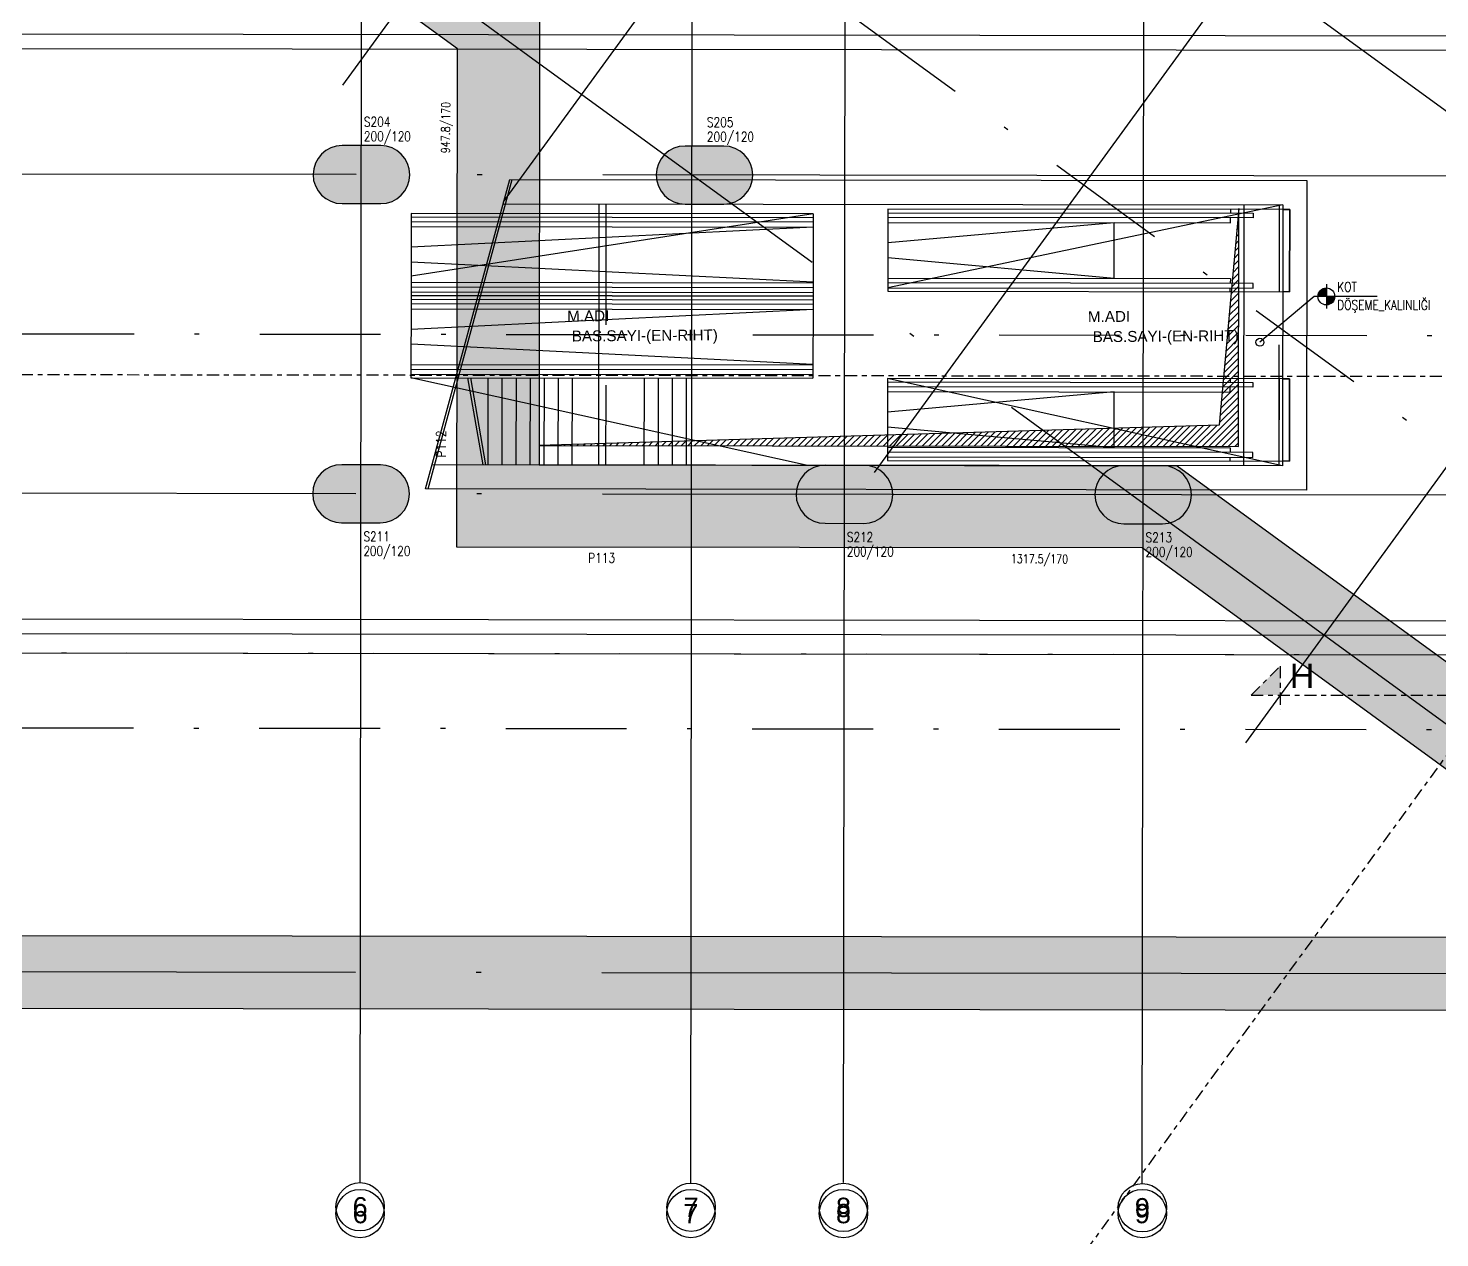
# Model space of a CAD drawing. Header units: millimetres. Extents: x 400382 to 401267, y 4543945 to 4544126.
# Drawn here: x 400696.96 to 400726.16, y 4544003.22 to 4544028.24 of the extents above; entities that cross this region are included whole.
import ezdxf
from ezdxf.enums import TextEntityAlignment as Align

# ---------------------------------------------------------------- set-up
doc = ezdxf.new("R2010")
doc.units = ezdxf.units.MM
for name, pattern in [('AKS', [3, 2.5, -0.25, 0, -0.25]), ('CENTER', [2, 1.25, -0.25, 0.25, -0.25]), ('DASHDOT2', [0.5, 0.25, -0.125, 0, -0.125]), ('HIDDEN', [0.375, 0.25, -0.125])]:
    doc.linetypes.add(name, pattern=pattern)
for name, color, linetype in [('aks prota', 2, 'AKS'), ('boşluk prota', 2, 'Continuous'), ('boşluk taraması prota', 252, 'Continuous'), ('caks prota', 4, 'Continuous'), ('kesit tarama prota', 252, 'Continuous'), ('kiriş prota', 6, 'Continuous'), ('kolon prota', 1, 'Continuous'), ('kolon tarama prota', 252, 'Continuous'), ('lkolon prota', 4, 'Continuous'), ('lperde prota', 4, 'Continuous'), ('merdiven prota', 2, 'Continuous'), ('perde prota', 1, 'Continuous'), ('PRT-AL-TUNEL_EKSENI', 14, 'DASHDOT2'), ('skesit prota', 7, 'Continuous'), ('st-s_level (kot)', 6, 'Continuous'), ('st-s_levelmark (kot işareti)', 4, 'Continuous'), ('st_s_ölçü', 4, 'Continuous'), ('taks prota', 7, 'Continuous'), ('temel prota', 6, 'Continuous'), ('tkesit prota', 7, 'Continuous'), ('tkolon prota', 6, 'Continuous'), ('tperde prota', 6, 'Continuous'), ('ölçü prota', 4, 'Continuous')]:
    doc.layers.add(name, color=color, linetype=linetype)
doc.styles.add('Arial', font='Arial.ttf')
doc.styles.add('OLCU', font='romanstw.shx')
doc.styles.add('PRT-MI-a_Arial', font='Arial.ttf', dxfattribs={"height": 30})
doc.styles.add('TAKS', font='Arial Unicode.ttf')
doc.styles.add('tkolon', font='romanstw.shx')

msp = doc.modelspace()

# ---------------------------------------------------------------- hatches: boundary and pattern name
at = {"layer": 'kesit tarama prota'}
h = msp.add_hatch(color=256, dxfattribs=at)
h.dxf.hatch_style = 1
h.paths.add_polyline_path([(400722.86311, 4544015.04741), (400722.26236, 4544014.44816), (400722.86236, 4544014.44741)])
at = {"layer": 'kolon tarama prota'}
h = msp.add_hatch(color=256, dxfattribs=at)
h.dxf.hatch_style = 1
h.paths.add_polyline_path([(400803.72632, 4544009.33707), (400715.93468, 4544073.28909), (400690.79298, 4544038.77523), (400692.00541, 4544037.89203), (400705.8401, 4544027.81608), (400705.82967, 4544017.50939), (400720.00495, 4544017.49169), (400733.14296, 4544007.9252), (400805.78903, 4544007.83448)])
h.paths.add_polyline_path([(400733.45489, 4544009.92483), (400720.72959, 4544019.1908), (400707.52936, 4544019.20728), (400707.54135, 4544028.80376), (400693.46935, 4544039.05249), (400716.49142, 4544070.65657), (400799.97638, 4544009.84175)], flags=16)
h.paths.add_polyline_path([(400750.0006, 4544017.95423), (400750.00216, 4544019.20424), (400747.90215, 4544019.20686), (400747.90058, 4544017.95685), (400746.43136, 4544017.95869), (400746.4411, 4544025.75874), (400750.64986, 4544025.75349), (400750.6483, 4544024.50348), (400752.74831, 4544024.50085), (400752.74935, 4544025.75086), (400762.30539, 4544025.73893), (400762.30436, 4544024.48873), (400764.03966, 4544024.48656), (400764.03148, 4544017.93671), (400761.73966, 4544017.93957), (400761.74122, 4544019.18958), (400759.64121, 4544019.1922), (400759.63964, 4544017.94219)], flags=0)
h.paths.add_polyline_path([(400750.30098, 4544018.25386), (400750.30254, 4544019.50387), (400747.60252, 4544019.50724), (400747.60096, 4544018.25723), (400746.73174, 4544018.25832), (400746.74073, 4544025.45836), (400750.34948, 4544025.45386), (400750.34792, 4544024.20385), (400753.04794, 4544024.20048), (400753.0495, 4544025.45049), (400762.00554, 4544025.4393), (400762.00398, 4544024.1891), (400763.73928, 4544024.18693), (400763.73185, 4544018.23709), (400762.04004, 4544018.2392), (400762.0416, 4544019.48921), (400759.34158, 4544019.49258), (400759.34002, 4544018.24257)], flags=0)
h.paths.add_polyline_path([(400728.48066, 4544057.22162), (400728.23818, 4544057.39825), (400729.41578, 4544059.01483), (400729.65826, 4544058.83819)], flags=0)
h = msp.add_hatch(color=256, dxfattribs=at)
h.dxf.hatch_style = 1
h.paths.add_polyline_path([(400733.14296, 4544007.9252), (400731.0794, 4544009.42779), (400667.58534, 4544009.50708), (400667.61644, 4544034.40725), (400689.44706, 4544034.37999), (400692.00541, 4544037.89203), (400690.79298, 4544038.77523), (400688.68464, 4544035.88095), (400666.4183, 4544035.90876), (400666.41512, 4544033.35874), (400666.01512, 4544033.35924), (400666.01462, 4544032.95924), (400666.41462, 4544032.95874), (400666.4075, 4544027.2587), (400666.0075, 4544027.2592), (400666.007, 4544026.8592), (400666.407, 4544026.8587), (400666.39476, 4544017.05863), (400665.99476, 4544017.05913), (400665.99426, 4544016.65913), (400666.39426, 4544016.65863), (400666.38715, 4544010.95859), (400665.98714, 4544010.95909), (400665.98664, 4544010.55909), (400666.38665, 4544010.55859), (400666.38346, 4544008.00857)])
h = msp.add_hatch(color=256, dxfattribs=at)
h.dxf.hatch_style = 1
edge = h.paths.add_edge_path()
edge.add_arc((400703.45525, 4544025.21242), 0.6, 89.928447, 269.928447)
edge.add_line((400703.4545, 4544024.61242), (400704.25451, 4544024.61142))
edge.add_arc((400704.25526, 4544025.21142), 0.6, 269.928447, 449.928447)
edge.add_line((400704.25601, 4544025.81142), (400703.456, 4544025.81242))
h = msp.add_hatch(color=256, dxfattribs=at)
h.dxf.hatch_style = 1
edge = h.paths.add_edge_path()
edge.add_arc((400710.55154, 4544025.20356), 0.6, 89.928447, 269.928447)
edge.add_line((400710.55079, 4544024.60355), (400711.35079, 4544024.60255))
edge.add_arc((400711.35154, 4544025.20256), 0.6, 269.928447, 449.928447)
edge.add_line((400711.35229, 4544025.80256), (400710.55229, 4544025.80356))
h = msp.add_hatch(color=256, dxfattribs=at)
h.dxf.hatch_style = 1
h.paths.add_polyline_path([(400711.35229, 4544025.80256), (400710.55229, 4544025.80356, 1), (400710.55079, 4544024.60355), (400711.35079, 4544024.60255, 1)])
h = msp.add_hatch(color=256, dxfattribs=at)
h.dxf.hatch_style = 1
edge = h.paths.add_edge_path()
edge.add_arc((400703.44701, 4544018.61237), 0.6, 89.928447, 269.928447)
edge.add_line((400703.44626, 4544018.01237), (400704.24627, 4544018.01137))
edge.add_arc((400704.24702, 4544018.61138), 0.6, 269.928447, 449.928447)
edge.add_line((400704.24777, 4544019.21138), (400703.44776, 4544019.21238))
h = msp.add_hatch(color=256, dxfattribs=at)
h.dxf.hatch_style = 1
edge = h.paths.add_edge_path()
edge.add_arc((400713.44708, 4544018.59989), 0.6, 89.928447, 269.928447)
edge.add_line((400713.44633, 4544017.99988), (400714.24633, 4544017.99888))
edge.add_arc((400714.24708, 4544018.59889), 0.6, 269.928447, 449.928447)
edge.add_line((400714.24783, 4544019.19889), (400713.44783, 4544019.19989))
h = msp.add_hatch(color=256, dxfattribs=at)
h.dxf.hatch_style = 1
edge = h.paths.add_edge_path()
edge.add_arc((400719.62882, 4544018.59217), 0.6, 89.928447, 269.928447)
edge.add_line((400719.62807, 4544017.99216), (400720.42808, 4544017.99116))
edge.add_arc((400720.42882, 4544018.59117), 0.6, 269.928447, 449.928447)
edge.add_line((400720.42957, 4544019.19117), (400719.62957, 4544019.19217))
at = {"layer": 'st-s_levelmark (kot işareti)'}
h = msp.add_hatch(color=256, dxfattribs=at)
h.paths.add_polyline_path([(400723.81759, 4544022.8682, 0.41421356), (400723.64237, 4544022.69341), (400723.81738, 4544022.6932)])
h.paths.add_polyline_path([(400723.99238, 4544022.69298), (400723.81738, 4544022.6932), (400723.81716, 4544022.51819, 0.41421356)])

# ---------------------------------------------------------------- linework, layer by layer
at = {"color": 253}
for p, q in [((400713.20015, 4544024.40024), (400713.19803, 4544022.70023)), ((400713.19803, 4544022.70023), (400713.1959, 4544021.00022))]:
    msp.add_line(p, q, dxfattribs=at)
for points in [[(400714.74554, 4544024.49831), (400714.74342, 4544022.7983)], [(400704.88484, 4544024.41063), (400704.88271, 4544022.71062)], [(400704.88271, 4544022.71062), (400704.88059, 4544021.0106)], [(400714.74117, 4544020.99829), (400714.73905, 4544019.29828)]]:
    msp.add_lwpolyline(points, dxfattribs=at)
at = {"layer": 'aks prota', "ltscale": 10}
for p, q in [((400706.79147, 4544024.64661), (400734.28841, 4544062.39367)), ((400714.47021, 4544019.05301), (400741.96715, 4544056.80008)), ((400722.14844, 4544013.45978), (400749.64538, 4544051.20685)), ((400754.60769, 4544005.89838), (400694.52461, 4544049.66604)), ((400737.50905, 4544005.67262), (400688.48942, 4544041.38108)), ((400703.82922, 4544004.36378), (400703.87216, 4544038.74969)), ((400713.8293, 4544004.36387), (400713.87247, 4544038.93333)), ((400720.00908, 4544004.34357), (400720.05225, 4544038.91303)), ((400710.66927, 4544004.35524), (400710.71221, 4544038.74115)), ((400824.14995, 4544025.06169), (400660.95598, 4544025.26549)), ((400824.14171, 4544018.46165), (400660.94774, 4544018.66545)), ((400824.12934, 4544008.56158), (400660.93537, 4544008.76538))]:
    msp.add_line(p, q, dxfattribs=at)
at = {"layer": 'boşluk prota', "ltscale": 0.05}
for p, q in [((400722.00347, 4544024.51444), (400721.59679, 4544020.03331)), ((400721.99731, 4544019.58922), (400722.00347, 4544024.51444)), ((400721.59679, 4544020.03331), (400707.52986, 4544019.60728)), ((400707.52986, 4544019.60728), (400721.99731, 4544019.58922))]:
    msp.add_line(p, q, dxfattribs=at)
at = {"layer": 'boşluk taraması prota', "linetype": 'Continuous', "ltscale": 2}
for p, q in [((400722.00344, 4544024.51421), (400722.00346, 4544024.51423)), ((400721.97659, 4544024.21836), (400722.00313, 4544024.24482)), ((400721.99002, 4544024.36629), (400722.0033, 4544024.37953)), ((400721.94975, 4544023.9225), (400722.00279, 4544023.97542)), ((400721.96317, 4544024.07043), (400722.00296, 4544024.11012)), ((400721.90947, 4544023.47872), (400722.00229, 4544023.5713)), ((400721.9229, 4544023.62664), (400722.00246, 4544023.70601)), ((400721.93632, 4544023.77457), (400722.00262, 4544023.84071)), ((400721.88262, 4544023.18286), (400722.00195, 4544023.30189)), ((400721.89605, 4544023.33079), (400722.00212, 4544023.4366)), ((400721.85577, 4544022.887), (400722.00161, 4544023.03248)), ((400721.8692, 4544023.03493), (400722.00178, 4544023.16719)), ((400721.82892, 4544022.59115), (400722.00128, 4544022.76307)), ((400721.84235, 4544022.73907), (400722.00145, 4544022.89778)), ((400721.80207, 4544022.29529), (400722.00094, 4544022.49366)), ((400721.8155, 4544022.44322), (400722.00111, 4544022.62837)), ((400721.77522, 4544021.99943), (400722.00061, 4544022.22425)), ((400721.78865, 4544022.14736), (400722.00077, 4544022.35896)), ((400721.73495, 4544021.55565), (400722.0001, 4544021.82014)), ((400721.74837, 4544021.70358), (400722.00027, 4544021.95484)), ((400721.7618, 4544021.85151), (400722.00044, 4544022.08955)), ((400721.7081, 4544021.25979), (400721.99976, 4544021.55073)), ((400721.72152, 4544021.40772), (400721.99993, 4544021.68543)), ((400721.68125, 4544020.96394), (400721.99943, 4544021.28132)), ((400721.69468, 4544021.11186), (400721.9996, 4544021.41602)), ((400721.6544, 4544020.66808), (400721.99909, 4544021.01191)), ((400721.66783, 4544020.81601), (400721.99926, 4544021.14662)), ((400721.62755, 4544020.37222), (400721.99875, 4544020.7425)), ((400721.64098, 4544020.52015), (400721.99892, 4544020.87721)), ((400721.6007, 4544020.07637), (400721.99842, 4544020.47309)), ((400721.61413, 4544020.2243), (400721.99859, 4544020.6078)), ((400721.24814, 4544019.59015), (400721.99825, 4544020.33839)), ((400721.38285, 4544019.58998), (400721.99808, 4544020.20368)), ((400721.51755, 4544019.58982), (400721.99791, 4544020.06898)), ((400712.62704, 4544019.60092), (400712.79322, 4544019.76669)), ((400712.76174, 4544019.60075), (400712.93232, 4544019.7709)), ((400712.89645, 4544019.60058), (400713.07142, 4544019.77511)), ((400713.03115, 4544019.60041), (400713.21051, 4544019.77933)), ((400713.16586, 4544019.60025), (400713.34961, 4544019.78354)), ((400713.30056, 4544019.60008), (400713.48871, 4544019.78775)), ((400713.43527, 4544019.59991), (400713.6278, 4544019.79196)), ((400713.56997, 4544019.59974), (400713.7669, 4544019.79618)), ((400713.70468, 4544019.59957), (400713.906, 4544019.80039)), ((400713.83938, 4544019.5994), (400714.04509, 4544019.8046)), ((400713.97409, 4544019.59924), (400714.18419, 4544019.80882)), ((400714.10879, 4544019.59907), (400714.32329, 4544019.81303)), ((400714.2435, 4544019.5989), (400714.46238, 4544019.81724)), ((400714.3782, 4544019.59873), (400714.60148, 4544019.82145)), ((400714.51291, 4544019.59856), (400714.74058, 4544019.82567)), ((400714.64761, 4544019.5984), (400714.87967, 4544019.82988)), ((400714.78232, 4544019.59823), (400715.01877, 4544019.83409)), ((400714.91702, 4544019.59806), (400715.15787, 4544019.8383)), ((400715.05173, 4544019.59789), (400715.29696, 4544019.84252)), ((400715.18643, 4544019.59772), (400715.43606, 4544019.84673)), ((400715.32114, 4544019.59755), (400715.57516, 4544019.85094)), ((400715.45584, 4544019.59739), (400715.71425, 4544019.85515)), ((400715.59054, 4544019.59722), (400715.85335, 4544019.85937)), ((400715.72525, 4544019.59705), (400715.99245, 4544019.86358)), ((400715.85995, 4544019.59688), (400716.13154, 4544019.86779)), ((400715.99466, 4544019.59671), (400716.27064, 4544019.872)), ((400716.12936, 4544019.59654), (400716.40974, 4544019.87622)), ((400716.26407, 4544019.59638), (400716.54883, 4544019.88043)), ((400716.39877, 4544019.59621), (400716.68793, 4544019.88464)), ((400716.53348, 4544019.59604), (400716.82703, 4544019.88886)), ((400716.66818, 4544019.59587), (400716.96612, 4544019.89307)), ((400716.80289, 4544019.5957), (400717.10522, 4544019.89728)), ((400716.93759, 4544019.59554), (400717.24432, 4544019.90149)), ((400717.0723, 4544019.59537), (400717.38341, 4544019.90571)), ((400717.207, 4544019.5952), (400717.52251, 4544019.90992)), ((400717.34171, 4544019.59503), (400717.6616, 4544019.91413)), ((400717.47641, 4544019.59486), (400717.8007, 4544019.91834)), ((400717.61112, 4544019.59469), (400717.9398, 4544019.92256)), ((400717.74582, 4544019.59453), (400718.07889, 4544019.92677)), ((400717.88053, 4544019.59436), (400718.21799, 4544019.93098)), ((400718.01523, 4544019.59419), (400718.35709, 4544019.93519)), ((400718.14993, 4544019.59402), (400718.49618, 4544019.93941)), ((400718.28464, 4544019.59385), (400718.63528, 4544019.94362)), ((400718.41934, 4544019.59368), (400718.77438, 4544019.94783)), ((400718.55405, 4544019.59352), (400718.91347, 4544019.95204)), ((400718.68875, 4544019.59335), (400719.05257, 4544019.95626)), ((400718.82346, 4544019.59318), (400719.19167, 4544019.96047)), ((400718.95816, 4544019.59301), (400719.33076, 4544019.96468)), ((400719.09287, 4544019.59284), (400719.46986, 4544019.9689)), ((400719.22757, 4544019.59268), (400719.60896, 4544019.97311)), ((400719.36228, 4544019.59251), (400719.74805, 4544019.97732)), ((400719.49698, 4544019.59234), (400719.88715, 4544019.98153)), ((400719.63169, 4544019.59217), (400720.02625, 4544019.98575)), ((400719.76639, 4544019.592), (400720.16534, 4544019.98996)), ((400719.9011, 4544019.59183), (400720.30444, 4544019.99417)), ((400720.0358, 4544019.59167), (400720.44354, 4544019.99838)), ((400720.17051, 4544019.5915), (400720.58263, 4544020.0026)), ((400720.30521, 4544019.59133), (400720.72173, 4544020.00681)), ((400720.43992, 4544019.59116), (400720.86083, 4544020.01102)), ((400720.57462, 4544019.59099), (400720.99992, 4544020.01523)), ((400720.70933, 4544019.59083), (400721.13902, 4544020.01945)), ((400720.84403, 4544019.59066), (400721.27812, 4544020.02366)), ((400720.97873, 4544019.59049), (400721.41721, 4544020.02787)), ((400721.11344, 4544019.59032), (400721.55631, 4544020.03208)), ((400721.65226, 4544019.58965), (400721.99775, 4544019.93427)), ((400721.78696, 4544019.58948), (400721.99758, 4544019.79957)), ((400707.64296, 4544019.60714), (400707.64665, 4544019.61082)), ((400707.77767, 4544019.60697), (400707.78575, 4544019.61503)), ((400707.91237, 4544019.60681), (400707.92485, 4544019.61925)), ((400708.04708, 4544019.60664), (400708.06394, 4544019.62346)), ((400708.18178, 4544019.60647), (400708.20304, 4544019.62767)), ((400708.31649, 4544019.6063), (400708.34213, 4544019.63188)), ((400708.45119, 4544019.60613), (400708.48123, 4544019.6361)), ((400708.5859, 4544019.60597), (400708.62033, 4544019.64031)), ((400708.7206, 4544019.6058), (400708.75942, 4544019.64452)), ((400708.85531, 4544019.60563), (400708.89852, 4544019.64873)), ((400708.99001, 4544019.60546), (400709.03762, 4544019.65295)), ((400709.12472, 4544019.60529), (400709.17671, 4544019.65716)), ((400709.25942, 4544019.60512), (400709.31581, 4544019.66137)), ((400709.39413, 4544019.60496), (400709.45491, 4544019.66559)), ((400709.52883, 4544019.60479), (400709.594, 4544019.6698)), ((400709.66354, 4544019.60462), (400709.7331, 4544019.67401)), ((400709.79824, 4544019.60445), (400709.8722, 4544019.67822)), ((400709.93295, 4544019.60428), (400710.01129, 4544019.68244)), ((400710.06765, 4544019.60411), (400710.15039, 4544019.68665)), ((400710.20235, 4544019.60395), (400710.28949, 4544019.69086)), ((400710.33706, 4544019.60378), (400710.42858, 4544019.69507)), ((400710.47176, 4544019.60361), (400710.56768, 4544019.69929)), ((400710.60647, 4544019.60344), (400710.70678, 4544019.7035)), ((400710.74117, 4544019.60327), (400710.84587, 4544019.70771)), ((400710.87588, 4544019.60311), (400710.98497, 4544019.71192)), ((400711.01058, 4544019.60294), (400711.12407, 4544019.71614)), ((400711.14529, 4544019.60277), (400711.26316, 4544019.72035)), ((400711.27999, 4544019.6026), (400711.40226, 4544019.72456)), ((400711.4147, 4544019.60243), (400711.54136, 4544019.72878)), ((400711.5494, 4544019.60226), (400711.68045, 4544019.73299)), ((400711.68411, 4544019.6021), (400711.81955, 4544019.7372)), ((400711.81881, 4544019.60193), (400711.95865, 4544019.74141)), ((400711.95352, 4544019.60176), (400712.09774, 4544019.74563)), ((400712.08822, 4544019.60159), (400712.23684, 4544019.74984)), ((400712.22293, 4544019.60142), (400712.37594, 4544019.75405)), ((400712.35763, 4544019.60125), (400712.51503, 4544019.75826)), ((400712.49234, 4544019.60109), (400712.65413, 4544019.76248)), ((400721.92167, 4544019.58931), (400721.99741, 4544019.66486))]:
    msp.add_line(p, q, dxfattribs=at)
at = {"layer": 'caks prota', "ltscale": 0.05}
for centre in [(400703.8286, 4544003.86377), (400710.67614, 4544003.85522), (400713.82798, 4544003.85129), (400720.01045, 4544003.84357), (400703.82874, 4544003.72309), (400710.67174, 4544003.72309), (400713.82806, 4544003.7231), (400720.01048, 4544003.72309)]:
    msp.add_circle(centre, 0.5, dxfattribs=at)
at = {"layer": 'kiriş prota'}
for p, q in [((400706.7873, 4544024.60825), (400722.91471, 4544024.58811)), ((400722.91471, 4544024.58811), (400722.90796, 4544019.18808)), ((400722.90796, 4544019.18808), (400705.31967, 4544019.21004)), ((400665.99264, 4544015.35912), (400817.49366, 4544015.16992))]:
    msp.add_line(p, q, dxfattribs=at)
at = {"layer": 'kiriş prota', "ltscale": 10}
for p, q in [((400708.76378, 4544024.60578), (400708.75703, 4544019.20575)), ((400722.10855, 4544019.18907), (400722.11529, 4544024.58911))]:
    msp.add_line(p, q, dxfattribs=at)
at = {"layer": 'kiriş prota', "linetype": 'HIDDEN', "ltscale": 10}
for p, q in [((400708.91325, 4544024.6056), (400708.9065, 4544019.20556)), ((400722.8406, 4544019.18816), (400722.84734, 4544024.5882))]:
    msp.add_line(p, q, dxfattribs=at)
at = {"layer": 'kolon prota', "color": 1}
for p, q in [((400704.25601, 4544025.81142), (400703.456, 4544025.81242)), ((400711.35229, 4544025.80256), (400710.55229, 4544025.80356)), ((400711.35229, 4544025.80256), (400710.55229, 4544025.80356)), ((400703.4545, 4544024.61242), (400704.25451, 4544024.61142)), ((400710.55079, 4544024.60355), (400711.35079, 4544024.60255)), ((400710.55079, 4544024.60355), (400711.35079, 4544024.60255)), ((400704.24777, 4544019.21138), (400703.44776, 4544019.21238)), ((400714.24783, 4544019.19889), (400713.44783, 4544019.19989)), ((400720.42957, 4544019.19117), (400719.62957, 4544019.19217)), ((400703.44626, 4544018.01237), (400704.24627, 4544018.01137)), ((400713.44633, 4544017.99988), (400714.24633, 4544017.99888)), ((400719.62807, 4544017.99216), (400720.42808, 4544017.99116))]:
    msp.add_line(p, q, dxfattribs=at)
for centre, start, end in [((400703.45525, 4544025.21242), 89.928447, 269.928447), ((400704.25526, 4544025.21142), 269.928447, 89.928447), ((400710.55154, 4544025.20356), 89.928447, 269.928447), ((400710.55154, 4544025.20356), 89.928447, 269.928447), ((400711.35154, 4544025.20256), 269.928447, 89.928447), ((400711.35154, 4544025.20256), 269.928447, 89.928447), ((400703.44701, 4544018.61237), 89.928447, 269.928447), ((400704.24702, 4544018.61138), 269.928447, 89.928447), ((400713.44708, 4544018.59989), 89.928447, 269.928447), ((400714.24708, 4544018.59889), 269.928447, 89.928447), ((400719.62882, 4544018.59217), 89.928447, 269.928447), ((400720.42882, 4544018.59117), 269.928447, 89.928447)]:
    msp.add_arc(centre, 0.6, start, end, dxfattribs=at)
at = {"layer": 'merdiven prota'}
for p, q in [((400705.18377, 4544018.71021), (400706.9232, 4544025.10809)), ((400705.23557, 4544018.71014), (400706.97499, 4544025.10802))]:
    msp.add_line(p, q, dxfattribs=at)
at = {"layer": 'merdiven prota', "color": 4}
for p, q in [((400722.91471, 4544024.58811), (400714.74351, 4544022.8733)), ((400713.20015, 4544024.40024), (400704.88321, 4544023.11062)), ((400713.05693, 4544019.20038), (400704.88059, 4544021.0106)), ((400722.90796, 4544019.18808), (400714.74117, 4544020.99829))]:
    msp.add_line(p, q, dxfattribs=at)
at = {"layer": 'merdiven prota', "linetype": 'HIDDEN', "ltscale": 10}
for p, q in [((400722.91459, 4544024.48811), (400723.05959, 4544024.48793)), ((400723.05959, 4544024.48793), (400723.05752, 4544022.78792)), ((400723.05752, 4544022.78792), (400722.91247, 4544022.7881)), ((400706.37193, 4544019.20873), (400706.05574, 4544021.00914)), ((400706.43244, 4544019.20865), (400706.11625, 4544021.00906)), ((400706.47329, 4544021.00862), (400706.47104, 4544019.2086)), ((400706.76329, 4544021.00825), (400706.76105, 4544019.20824)), ((400707.0533, 4544021.00789), (400707.05105, 4544019.20788)), ((400707.3433, 4544021.00753), (400707.34105, 4544019.20752)), ((400707.6333, 4544021.00717), (400707.63105, 4544019.20715)), ((400707.9233, 4544021.0068), (400707.92105, 4544019.20679)), ((400708.2133, 4544021.00644), (400708.21106, 4544019.20643)), ((400709.70331, 4544021.00458), (400709.70107, 4544019.20457)), ((400709.99332, 4544021.00422), (400709.99107, 4544019.20421)), ((400710.28332, 4544021.00386), (400710.28107, 4544019.20384)), ((400710.57332, 4544021.00349), (400710.57107, 4544019.20348)), ((400722.91022, 4544020.98809), (400723.05522, 4544020.98791)), ((400723.05522, 4544020.98791), (400723.05315, 4544019.2879)), ((400723.05315, 4544019.2879), (400722.9081, 4544019.28808))]:
    msp.add_line(p, q, dxfattribs=at)
at = {"layer": 'perde prota'}
for p, q in [((400705.8401, 4544027.81608), (400690.79294, 4544038.77517)), ((400707.54135, 4544028.80376), (400707.52936, 4544019.20728)), ((400705.82967, 4544017.50939), (400705.8401, 4544027.81608)), ((400707.52936, 4544019.20728), (400720.72959, 4544019.1908)), ((400720.72959, 4544019.1908), (400733.45489, 4544009.92483)), ((400720.00495, 4544017.49169), (400705.82967, 4544017.50939)), ((400733.14296, 4544007.9252), (400720.00495, 4544017.49169)), ((400731.0794, 4544009.42779), (400667.58534, 4544009.50708)), ((400666.38346, 4544008.00857), (400733.14296, 4544007.9252))]:
    msp.add_line(p, q, dxfattribs=at)
at = {"layer": 'PRT-AL-TUNEL_EKSENI', "ltscale": 10}
for p, q in [((400703.47229, 4544027.06447), (400730.96923, 4544064.81154)), ((400744.99527, 4544005.91038), (400691.19789, 4544045.09921)), ((400660.95186, 4544021.96547), (400824.14583, 4544021.76167)), ((400658.20408, 4544015.36885), (400821.39805, 4544015.16505)), ((400660.94168, 4544013.81542), (400824.13565, 4544013.61161))]:
    msp.add_line(p, q, dxfattribs=at)
at = {"layer": 'skesit prota', "linetype": 'CENTER', "ltscale": 0.2}
for p, q in [((400755.90468, 4544053.83686), (400717.41796, 4544001.00333)), ((400657.75932, 4544021.1263), (400820.32565, 4544020.92328)), ((400722.26236, 4544014.44816), (400722.86311, 4544015.04741)), ((400722.86311, 4544015.04741), (400722.86199, 4544014.14741)), ((400722.26236, 4544014.44816), (400801.22832, 4544014.34954))]:
    msp.add_line(p, q, dxfattribs=at)
at = {"layer": 'st-s_levelmark (kot işareti)'}
for p, q in [((400724.86738, 4544022.69188), (400723.56737, 4544022.69351)), ((400723.81769, 4544022.9432), (400723.81706, 4544022.44319))]:
    msp.add_line(p, q, dxfattribs=at)
msp.add_circle((400723.81738, 4544022.6932), 0.175, dxfattribs=at)
at = {"layer": 'st_s_ölçü', "color": 252, "ltscale": 0.1}
for p, q in [((400722.84747, 4544022.78818), (400722.84959, 4544024.48819)), ((400722.8431, 4544019.28816), (400722.84522, 4544020.98817))]:
    msp.add_line(p, q, dxfattribs=at)
for points in [[(400714.74342, 4544022.7983), (400723.05747, 4544022.78792), (400723.05959, 4544024.48793), (400714.74554, 4544024.49831)], [(400721.83258, 4544024.48946), (400721.83249, 4544024.41446)], [(400713.19993, 4544024.22774), (400704.88462, 4544024.23813)], [(400704.88474, 4544024.33563), (400713.20006, 4544024.32524)], [(400713.20015, 4544024.40024), (400704.88484, 4544024.41063)], [(400714.74429, 4544023.49831), (400719.42879, 4544023.06745), (400719.43022, 4544024.21746), (400714.74467, 4544023.79831)], [(400714.7452, 4544024.22331), (400721.83224, 4544024.21446), (400721.83237, 4544024.31696)], [(400714.74545, 4544024.42331), (400722.30249, 4544024.41388), (400722.30237, 4544024.31637), (400714.74533, 4544024.32581)], [(400713.19981, 4544024.12524), (400704.88396, 4544023.71062)], [(400704.88449, 4544024.13563), (400713.19981, 4544024.12524)], [(400704.88359, 4544023.41062), (400713.19839, 4544022.9934)], [(400704.88306, 4544022.98562), (400713.19837, 4544022.97523)], [(400714.74376, 4544023.0733), (400721.8308, 4544023.06445), (400721.83068, 4544022.96195)], [(400713.19803, 4544022.70023), (400704.88271, 4544022.71062)], [(400704.88271, 4544022.71062), (400713.19803, 4544022.70023)], [(400704.88281, 4544022.78562), (400713.19812, 4544022.77523)], [(400713.19824, 4544022.87273), (400704.88293, 4544022.88312)], [(400714.74351, 4544022.8733), (400722.30056, 4544022.86386), (400722.30068, 4544022.96137), (400714.74364, 4544022.9708)], [(400721.83046, 4544022.78945), (400721.83055, 4544022.86445)], [(400713.19768, 4544022.42523), (400704.88184, 4544022.01061)], [(400704.88237, 4544022.43561), (400713.19768, 4544022.42523)], [(400713.19781, 4544022.52773), (400704.8825, 4544022.53811)], [(400704.88262, 4544022.63562), (400713.19793, 4544022.62523)], [(400704.88147, 4544021.71061), (400713.19627, 4544021.29339)], [(400704.88094, 4544021.28561), (400713.19625, 4544021.27522)], [(400704.88059, 4544021.0106), (400713.1959, 4544021.00022)], [(400704.88069, 4544021.0856), (400713.196, 4544021.07522)], [(400713.19612, 4544021.17272), (400704.88081, 4544021.18311)], [(400714.73905, 4544019.29828), (400723.0531, 4544019.2879), (400723.05522, 4544020.98791), (400714.74117, 4544020.99829)], [(400721.82821, 4544020.98944), (400721.82812, 4544020.91444)], [(400714.73992, 4544019.99828), (400719.42442, 4544019.56743), (400719.42585, 4544020.71744), (400714.7403, 4544020.29829)], [(400714.74083, 4544020.72329), (400721.82787, 4544020.71444), (400721.828, 4544020.81694)], [(400714.74108, 4544020.92329), (400722.29812, 4544020.91385), (400722.298, 4544020.81635), (400714.74096, 4544020.82579)], [(400714.73939, 4544019.57328), (400721.82643, 4544019.56443), (400721.8263, 4544019.46193)], [(400714.73914, 4544019.37328), (400722.29619, 4544019.36384), (400722.29631, 4544019.46134), (400714.73926, 4544019.47078)], [(400721.82609, 4544019.28943), (400721.82618, 4544019.36443)]]:
    msp.add_lwpolyline(points, dxfattribs=at)
at = {"layer": 'temel prota', "color": 5}
for p, q in [((400666.00862, 4544028.15921), (400817.40964, 4544027.97013)), ((400666.00825, 4544027.85921), (400817.40927, 4544027.67013)), ((400706.9232, 4544025.10809), (400723.41533, 4544025.08749)), ((400723.41533, 4544025.08749), (400723.40734, 4544018.68745)), ((400723.40734, 4544018.68745), (400705.18377, 4544018.71021)), ((400665.99351, 4544016.05913), (400817.49453, 4544015.86993)), ((400665.99314, 4544015.75912), (400817.49416, 4544015.56992))]:
    msp.add_line(p, q, dxfattribs=at)
at = {"layer": 'ölçü prota'}
msp.add_line((400723.56737, 4544022.69351), (400722.44289, 4544021.74429), dxfattribs=at)
msp.add_circle((400722.44289, 4544021.74429), 0.08315, dxfattribs=at)

# ---------------------------------------------------------------- texts
at = {"color": 0, "style": 'PRT-MI-a_Arial'}
for p in [(400708.54853, 4544022.11037), (400719.32308, 4544022.09692)]:
    msp.add_attdef('M.ADI', text='M01', height=0.225002, rotation=0.47741, dxfattribs=at).set_placement(p, align=Align.BOTTOM_CENTER)
for p in [(400709.71709, 4544021.9977), (400720.49164, 4544021.98425)]:
    msp.add_attdef('BAS.SAYI-(EN-RIHT)', text='10(10x10)', height=0.225002, rotation=0.47741, dxfattribs=at).set_placement(p, align=Align.TOP_CENTER)
at = {"layer": 'lkolon prota', "style": 'tkolon', "width": 0.8}
for p in [(400703.90619, 4544025.90468), (400711.00248, 4544025.89582), (400703.89548, 4544017.3282), (400713.89555, 4544017.31571), (400720.07729, 4544017.30799)]:
    msp.add_text('200/120', height=0.200002, rotation=359.928447, dxfattribs=at).set_placement(p)
at = {"layer": 'lperde prota', "style": 'tkolon', "width": 0.8}
for s, rotation, p in [('947.8/170', 89.567962, (400705.59345, 4544025.65485)), ('1317.5/170', 359.567962, (400717.29042, 4544017.26898))]:
    msp.add_text(s, height=0.180001, rotation=rotation, dxfattribs=at).set_placement(p, align=Align.MIDDLE_LEFT)
at = {"layer": 'st-s_level (kot)', "color": 6, "style": 'OLCU', "width": 0.8}
for tag, p in [('KOT', (400724.0442, 4544022.79071)), ('DÖŞEME_KALINLIĞI', (400724.04373, 4544022.41661))]:
    msp.add_attdef(tag, p, '', height=0.2, rotation=359.928449, dxfattribs=at)
at = {"layer": 'taks prota', "style": 'TAKS'}
for s, p in [('6', (400703.8286, 4544003.86377)), ('7', (400710.67614, 4544003.85522)), ('8', (400713.82798, 4544003.85129)), ('9', (400720.01045, 4544003.84357))]:
    msp.add_text(s, height=0.4, rotation=359.928447, dxfattribs=at).set_placement(p, align=Align.MIDDLE_CENTER)
for s, p in [('6', (400703.82874, 4544003.72309)), ('7', (400710.67174, 4544003.72309)), ('8', (400713.82806, 4544003.7231)), ('9', (400720.01048, 4544003.72309))]:
    msp.add_text(s, height=0.4, dxfattribs=at).set_placement(p, align=Align.MIDDLE_CENTER)
at = {"layer": 'tkesit prota', "style": 'Arial'}
msp.add_text('H', height=0.5, rotation=359.928447, dxfattribs=at).set_placement((400723.06255, 4544014.59716))
at = {"layer": 'tkolon prota', "style": 'tkolon', "width": 0.8}
for s, p in [('S204', (400703.90657, 4544026.20468)), ('S205', (400711.00285, 4544026.19582)), ('S211', (400703.89586, 4544017.6282)), ('S212', (400713.89592, 4544017.61571)), ('S213', (400720.07766, 4544017.60799))]:
    msp.add_text(s, height=0.200002, rotation=359.928447, dxfattribs=at).set_placement(p)
at = {"layer": 'tperde prota', "style": 'tkolon', "width": 0.8}
for s, rotation, p in [('P112', 90.397738, (400705.50499, 4544019.36395)), ('P113', 0.397738, (400708.54668, 4544017.28174))]:
    msp.add_text(s, height=0.200002, rotation=rotation, dxfattribs=at).set_placement(p, align=Align.MIDDLE_LEFT)

doc.saveas('drawing.dxf')
